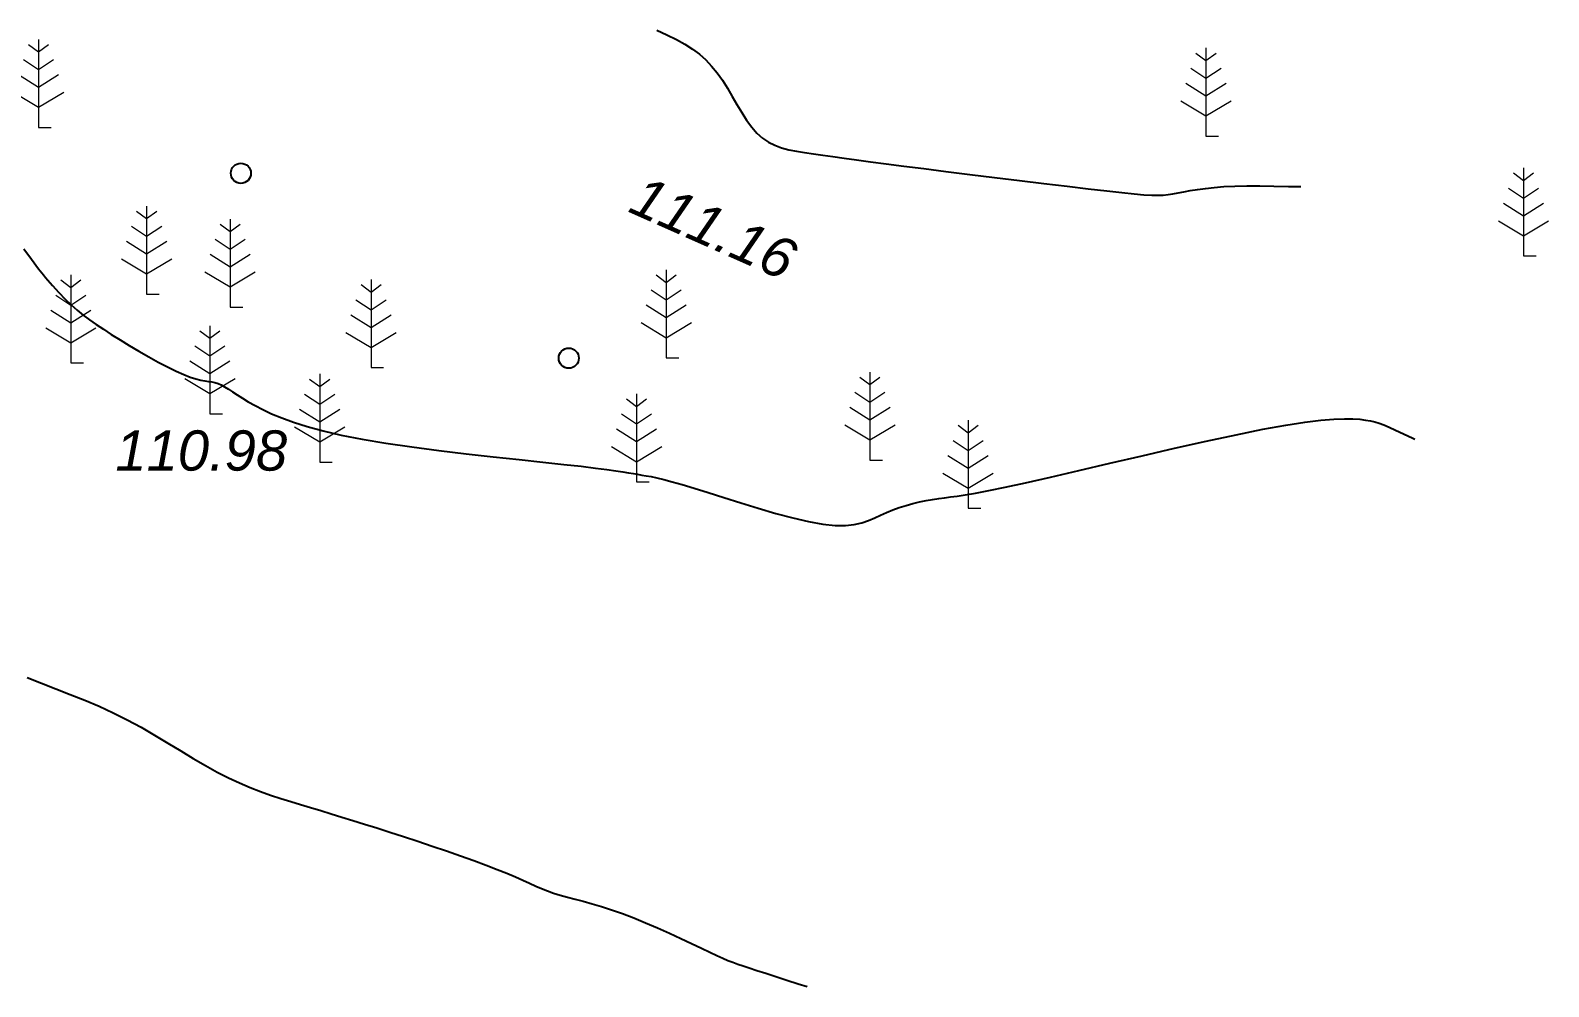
# Model space of a CAD drawing. Header units: millimetres. Extents: x 5405573 to 5405684, y 5524759 to 5524856.
# Drawn here: x 5405643.95 to 5405674.14, y 5524759.27 to 5524778.28 of the extents above; entities that cross this region are included whole.
import ezdxf

# ---------------------------------------------------------------- set-up
doc = ezdxf.new("R2010")
doc.units = ezdxf.units.MM
doc.linetypes.add('0', pattern=[0])
for name, color, linetype in [('12000000', 7, 'Continuous'), ('71132060', 7, '0'), ('SC007', 7, 'Continuous'), ('Горизонтали--MIN', 32, 'Continuous'), ('Растительность', 7, 'Continuous')]:
    doc.layers.add(name, color=color, linetype=linetype)
doc.styles.add('WMF-Arial Cyr2', font='ariali.ttf')

# ---------------------------------------------------------------- blocks, each defined once
blk = doc.blocks.new('SYMBOL71132060')
at = {"layer": 'SC007', "color": 94, "lineweight": 0}
for points in [[(-0.2, 1.65), (0, 1.5), (0.2, 1.65)], [(0, 1.75), (0, 0), (0.25, 0)], [(-0.3, 1.35), (0, 1.15), (0.3, 1.35)], [(-0.4, 1.05), (0, 0.8), (0.4, 1.05)], [(-0.5, 0.7), (0, 0.4), (0.5, 0.7)]]:
    blk.add_lwpolyline(points, dxfattribs=at)

msp = doc.modelspace()

# ---------------------------------------------------------------- hatches: boundary and pattern name
at = {"layer": '12000000', "lineweight": 15, "ltscale": 0.02, "extrusion": (-0.000964997, -0.001555, 0.999998)}
for points in [[(5404035.519, 5522155.849, 1), (5404035.856, 5522155.871, 1)], [(5404028.062, 5522151.119, 1), (5404028.398, 5522151.141, 1)]]:
    msp.add_hatch(color=7, dxfattribs=at).paths.add_polyline_path(points)

# ---------------------------------------------------------------- linework, layer by layer
at = {"layer": 'Горизонтали--MIN'}
for points in [[(5405656.404, 5524778.281), (5405656.609, 5524778.19), (5405656.795, 5524778.099), (5405656.963, 5524778.006), (5405657.115, 5524777.908), (5405657.253, 5524777.804), (5405657.38, 5524777.692), (5405657.497, 5524777.57), (5405657.606, 5524777.435), (5405657.71, 5524777.287), (5405657.809, 5524777.13), (5405657.905, 5524776.967), (5405658, 5524776.804), (5405658.096, 5524776.645), (5405658.193, 5524776.494), (5405658.293, 5524776.357), (5405658.398, 5524776.237), (5405658.509, 5524776.139), (5405658.628, 5524776.059), (5405658.753, 5524775.996), (5405658.888, 5524775.947), (5405659.031, 5524775.908), (5405659.183, 5524775.877), (5405659.346, 5524775.85), (5405659.52, 5524775.824), (5405659.706, 5524775.798), (5405659.908, 5524775.77), (5405660.131, 5524775.74), (5405660.379, 5524775.706), (5405660.657, 5524775.67), (5405660.97, 5524775.629), (5405661.321, 5524775.583), (5405661.716, 5524775.533), (5405662.156, 5524775.477), (5405662.63, 5524775.418), (5405663.122, 5524775.356), (5405663.619, 5524775.295), (5405664.105, 5524775.236), (5405664.566, 5524775.18), (5405664.988, 5524775.13), (5405665.355, 5524775.088), (5405665.657, 5524775.055), (5405665.9, 5524775.03), (5405666.094, 5524775.014), (5405666.249, 5524775.005), (5405666.373, 5524775.003), (5405666.479, 5524775.007), (5405666.574, 5524775.017), (5405666.669, 5524775.031), (5405666.772, 5524775.05), (5405666.887, 5524775.071), (5405667.014, 5524775.094), (5405667.156, 5524775.118), (5405667.315, 5524775.139), (5405667.491, 5524775.159), (5405667.686, 5524775.174), (5405667.902, 5524775.184), (5405668.14, 5524775.188), (5405668.399, 5524775.187), (5405668.676, 5524775.183), (5405668.971, 5524775.179), (5405669.211, 5524775.176)], [(5405644.211, 5524773.419), (5405644.252, 5524773.367), (5405644.387, 5524773.209), (5405644.515, 5524773.067), (5405644.638, 5524772.939), (5405644.757, 5524772.825), (5405644.876, 5524772.719), (5405644.996, 5524772.621), (5405645.122, 5524772.527), (5405645.255, 5524772.433), (5405645.4, 5524772.337), (5405645.558, 5524772.237), (5405645.731, 5524772.129), (5405645.916, 5524772.017), (5405646.108, 5524771.903), (5405646.302, 5524771.792), (5405646.493, 5524771.686), (5405646.676, 5524771.589), (5405646.846, 5524771.505), (5405646.998, 5524771.436), (5405647.129, 5524771.385), (5405647.241, 5524771.35), (5405647.336, 5524771.326), (5405647.419, 5524771.311), (5405647.491, 5524771.3), (5405647.557, 5524771.291), (5405647.619, 5524771.278), (5405647.68, 5524771.26), (5405647.743, 5524771.232), (5405647.811, 5524771.194), (5405647.886, 5524771.149), (5405647.968, 5524771.096), (5405648.061, 5524771.036), (5405648.165, 5524770.97), (5405648.283, 5524770.898), (5405648.417, 5524770.822), (5405648.569, 5524770.742), (5405648.744, 5524770.659), (5405648.946, 5524770.575), (5405649.181, 5524770.489), (5405649.453, 5524770.403), (5405649.769, 5524770.317), (5405650.132, 5524770.234), (5405650.548, 5524770.153), (5405651.019, 5524770.075), (5405651.532, 5524770.001), (5405652.069, 5524769.931), (5405652.615, 5524769.865), (5405653.153, 5524769.804), (5405653.667, 5524769.748), (5405654.14, 5524769.698), (5405654.556, 5524769.653), (5405654.903, 5524769.614), (5405655.184, 5524769.58), (5405655.41, 5524769.551), (5405655.59, 5524769.526), (5405655.732, 5524769.504), (5405655.846, 5524769.486), (5405655.941, 5524769.469), (5405656.025, 5524769.455), (5405656.109, 5524769.441), (5405656.196, 5524769.426), (5405656.295, 5524769.408), (5405656.41, 5524769.383), (5405656.546, 5524769.351), (5405656.711, 5524769.307), (5405656.909, 5524769.251), (5405657.146, 5524769.18), (5405657.425, 5524769.092), (5405657.738, 5524768.992), (5405658.075, 5524768.886), (5405658.422, 5524768.78), (5405658.771, 5524768.678), (5405659.109, 5524768.588), (5405659.425, 5524768.514), (5405659.709, 5524768.463), (5405659.953, 5524768.437), (5405660.159, 5524768.436), (5405660.334, 5524768.454), (5405660.485, 5524768.488), (5405660.617, 5524768.534), (5405660.739, 5524768.587), (5405660.856, 5524768.643), (5405660.973, 5524768.698), (5405661.098, 5524768.749), (5405661.228, 5524768.795), (5405661.362, 5524768.836), (5405661.497, 5524768.873), (5405661.632, 5524768.905), (5405661.764, 5524768.932), (5405661.892, 5524768.956), (5405662.012, 5524768.974), (5405662.126, 5524768.99), (5405662.244, 5524769.004), (5405662.378, 5524769.022), (5405662.541, 5524769.047), (5405662.746, 5524769.082), (5405663.006, 5524769.132), (5405663.333, 5524769.199), (5405663.74, 5524769.288), (5405664.234, 5524769.4), (5405664.8, 5524769.531), (5405665.414, 5524769.674), (5405666.056, 5524769.823), (5405666.703, 5524769.972), (5405667.334, 5524770.113), (5405667.926, 5524770.241), (5405668.459, 5524770.349), (5405668.914, 5524770.432), (5405669.296, 5524770.491), (5405669.613, 5524770.53), (5405669.872, 5524770.552), (5405670.082, 5524770.561), (5405670.251, 5524770.558), (5405670.388, 5524770.548), (5405670.501, 5524770.533), (5405670.597, 5524770.517), (5405670.684, 5524770.496), (5405670.771, 5524770.47), (5405670.864, 5524770.436), (5405670.97, 5524770.391), (5405671.097, 5524770.334), (5405671.253, 5524770.262), (5405671.444, 5524770.173), (5405671.484, 5524770.155)], [(5405643.884, 5524765.418), (5405644.169, 5524765.302), (5405644.455, 5524765.19), (5405644.743, 5524765.079), (5405645.03, 5524764.965), (5405645.315, 5524764.845), (5405645.598, 5524764.716), (5405645.876, 5524764.576), (5405646.15, 5524764.426), (5405646.419, 5524764.27), (5405646.682, 5524764.113), (5405646.939, 5524763.957), (5405647.189, 5524763.807), (5405647.431, 5524763.664), (5405647.665, 5524763.535), (5405647.89, 5524763.42), (5405648.108, 5524763.319), (5405648.319, 5524763.229), (5405648.525, 5524763.15), (5405648.727, 5524763.078), (5405648.927, 5524763.012), (5405649.125, 5524762.95), (5405649.322, 5524762.89), (5405649.521, 5524762.83), (5405649.723, 5524762.769), (5405649.93, 5524762.707), (5405650.143, 5524762.642), (5405650.364, 5524762.574), (5405650.596, 5524762.501), (5405650.84, 5524762.424), (5405651.097, 5524762.342), (5405651.37, 5524762.254), (5405651.652, 5524762.161), (5405651.938, 5524762.065), (5405652.223, 5524761.968), (5405652.501, 5524761.872), (5405652.766, 5524761.777), (5405653.012, 5524761.687), (5405653.234, 5524761.601), (5405653.427, 5524761.523), (5405653.595, 5524761.451), (5405653.743, 5524761.385), (5405653.876, 5524761.324), (5405653.999, 5524761.269), (5405654.116, 5524761.218), (5405654.233, 5524761.172), (5405654.355, 5524761.129), (5405654.487, 5524761.089), (5405654.628, 5524761.05), (5405654.78, 5524761.01), (5405654.944, 5524760.967), (5405655.119, 5524760.919), (5405655.307, 5524760.864), (5405655.508, 5524760.8), (5405655.722, 5524760.724), (5405655.949, 5524760.637), (5405656.184, 5524760.539), (5405656.422, 5524760.436), (5405656.658, 5524760.33), (5405656.885, 5524760.225), (5405657.098, 5524760.125), (5405657.292, 5524760.034), (5405657.46, 5524759.954), (5405657.601, 5524759.889), (5405657.719, 5524759.836), (5405657.822, 5524759.792), (5405657.919, 5524759.754), (5405658.016, 5524759.719), (5405658.123, 5524759.682), (5405658.246, 5524759.642), (5405658.395, 5524759.594), (5405658.573, 5524759.536), (5405658.776, 5524759.47), (5405658.995, 5524759.4), (5405659.22, 5524759.327), (5405659.394, 5524759.27)]]:
    msp.add_lwpolyline(points, dxfattribs=at)
at = {"layer": 'Горизонтали--MIN', "elevation": 111}
msp.add_lwpolyline([(5405643.818, 5524773.936), (5405643.968, 5524773.731), (5405644.112, 5524773.541), (5405644.211, 5524773.419)], dxfattribs=at)
at = {"layer": 'Растительность', "color": 7}
for centre in [(5405648.135, 5524775.439), (5405654.655, 5524771.764)]:
    msp.add_circle(centre, 0.2, dxfattribs=at)

# ---------------------------------------------------------------- block references
at = {"layer": '71132060'}
for p in [(5405644.111, 5524776.351, 111.14), (5405667.328, 5524776.18, 111.6), (5405673.642, 5524773.795, 111.38), (5405646.261, 5524773.037, 111.07), (5405647.921, 5524772.779, 111.04), (5405644.753, 5524771.668, 110.95), (5405650.724, 5524771.575, 111.07), (5405656.593, 5524771.771, 111.17), (5405647.518, 5524770.659, 110.98), (5405660.644, 5524769.737, 111.06), (5405649.702, 5524769.699, 110.98), (5405656.003, 5524769.306, 110.99), (5405662.597, 5524768.78, 110.98)]:
    msp.add_blockref('SYMBOL71132060', p, dxfattribs=at)

# ---------------------------------------------------------------- texts
at = {"layer": '12000000', "color": 7, "style": 'WMF-Arial Cyr2'}
msp.add_text('111.16', height=0.8, rotation=336.0506, dxfattribs=at).set_placement((5405655.809, 5524774.686, 111.16))
msp.add_text('110.98', height=0.8, dxfattribs=at).set_placement((5405645.638, 5524769.528, 110.98))

doc.saveas('drawing.dxf')
